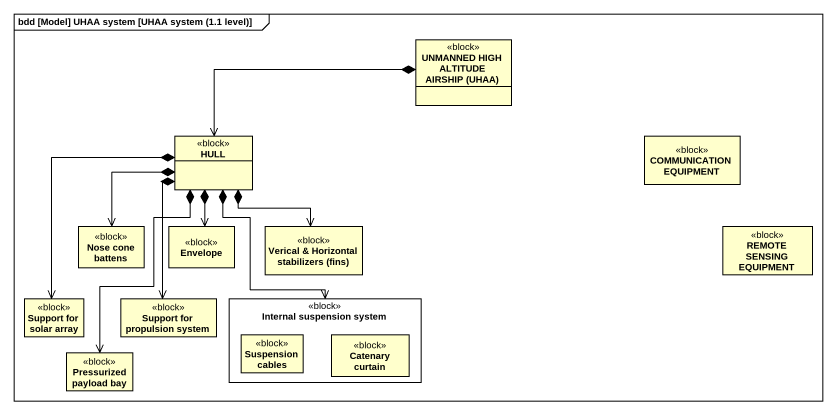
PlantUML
@startuml
mainframe bdd [Model] UHAA system [UHAA system (1.1 level)]
hide circle
hide empty members
class "UNMANNED HIGH ALTITUDE AIRSHIP (UHAA)" as UNMANNED_HIGH_ALTITUDE <<block>>
class HULL <<block>>
class "COMMUNICATION EQUIPMENT" as COMMUNICATION_EQUIPMENT <<block>>
class "Nose cone battens" as Nose_cone_battens <<block>>
class Envelope <<block>>
class "Verical & Horizontal stabilizers (fins)" as Verical_Horizontal <<block>>
class "REMOTE SENSING EQUIPMENT" as REMOTE_SENSING_EQUIPMENT <<block>>
class "Support for solar array" as Support_for_solar_array <<block>>
class "Support for propulsion system" as Support_for_propulsion <<block>>
rectangle "Internal suspension system" as Internal_suspension_system <<block>> {
  class "Suspension cables" as Suspension_cables <<block>>
  class "Catenary curtain" as Catenary_curtain <<block>>
}
class "Pressurized payload bay" as Pressurized_payload_bay <<block>>
UNMANNED_HIGH_ALTITUDE *-left-> HULL
HULL *--> Nose_cone_battens
HULL *--> Envelope
HULL *--> Verical_Horizontal
HULL *--> Support_for_solar_array
HULL *--> Support_for_propulsion
HULL *--> Internal_suspension_system
HULL *--> Pressurized_payload_bay
@enduml
